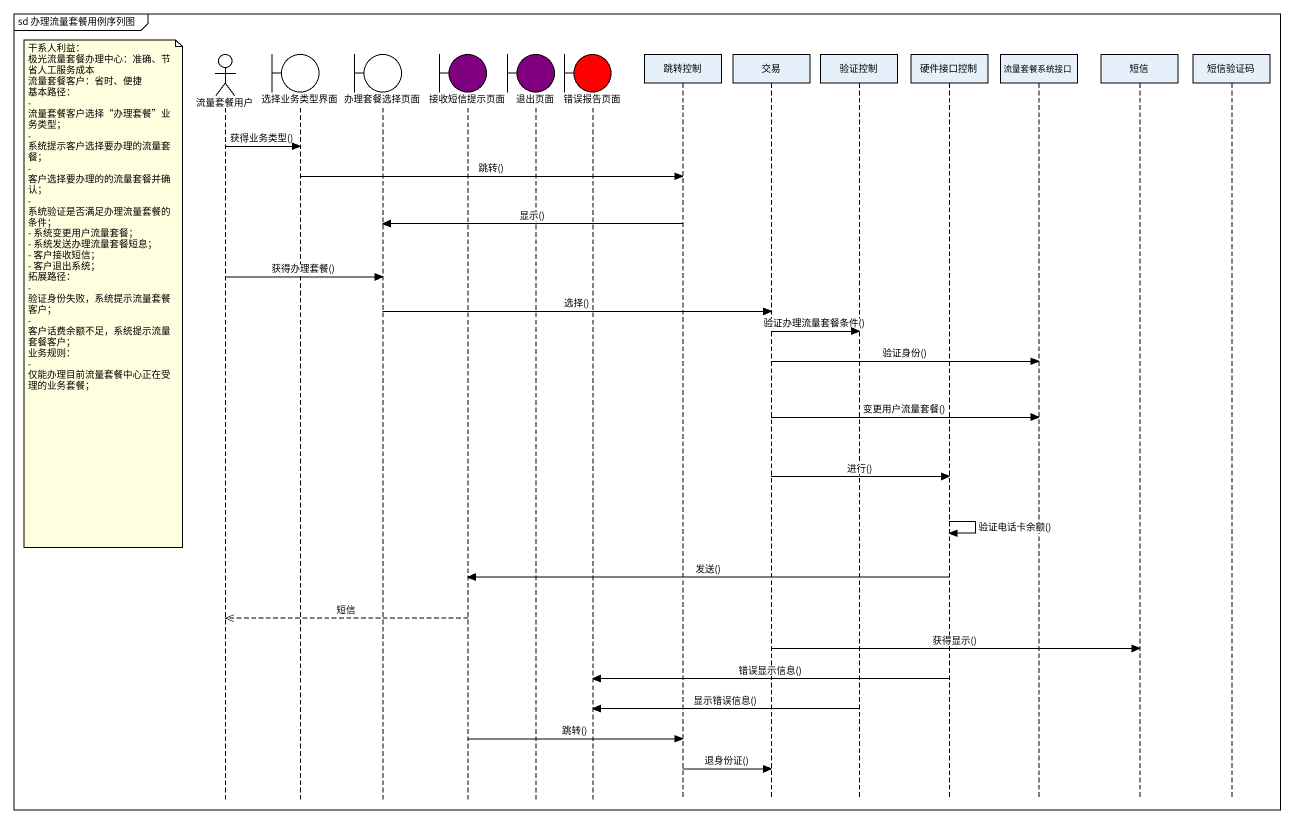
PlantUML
@startuml
mainframe sd 办理流量套餐用例序列图
hide footbox
actor 流量套餐用户
boundary 选择业务类型界面
boundary 办理套餐选择页面
boundary 接收短信提示页面 #800080
boundary 退出页面 #800080
boundary 错误报告页面 #FF0000
participant 跳转控制
participant 交易
participant 验证控制
participant 硬件接口控制
participant 流量套餐系统接口
participant 短信
participant 短信验证码

流量套餐用户 -> 选择业务类型界面 : 获得业务类型()
选择业务类型界面 -> 跳转控制 : 跳转()
跳转控制 -> 办理套餐选择页面 : 显示()
流量套餐用户 -> 办理套餐选择页面 : 获得办理套餐()
note left of 流量套餐用户
  干系人利益：
  极光流量套餐办理中心：准确、节省人工服务成本
  流量套餐客户：省时、便捷
  基本路径：
  - 流量套餐客户选择“办理套餐”业务类型；
  - 系统提示客户选择要办理的流量套餐；
  - 客户选择要办理的的流量套餐并确认；
  - 系统验证是否满足办理流量套餐的条件；
  - 系统变更用户流量套餐；
  - 系统发送办理流量套餐短息；
  - 客户接收短信；
  - 客户退出系统；
  拓展路径：
  - 验证身份失败，系统提示流量套餐客户；
  - 客户话费余额不足，系统提示流量套餐客户；
  业务规则：
  - 仅能办理目前流量套餐中心正在受理的业务套餐；
end note
办理套餐选择页面 -> 交易 : 选择()
交易 -> 验证控制 : 验证办理流量套餐条件()
交易 -> 流量套餐系统接口 : 验证身份()
交易 -> 流量套餐系统接口 : 变更用户流量套餐()
交易 -> 硬件接口控制 : 进行()
硬件接口控制 -> 硬件接口控制 : 验证电话卡余额()
硬件接口控制 -> 接收短信提示页面 : 发送()
接收短信提示页面 -->> 流量套餐用户 : 短信
交易 -> 短信 : 获得显示()
硬件接口控制 -> 错误报告页面 : 错误显示信息()
验证控制 -> 错误报告页面 : 显示错误信息()
接收短信提示页面 -> 跳转控制 : 跳转()
跳转控制 -> 交易 : 退身份证()
@enduml
